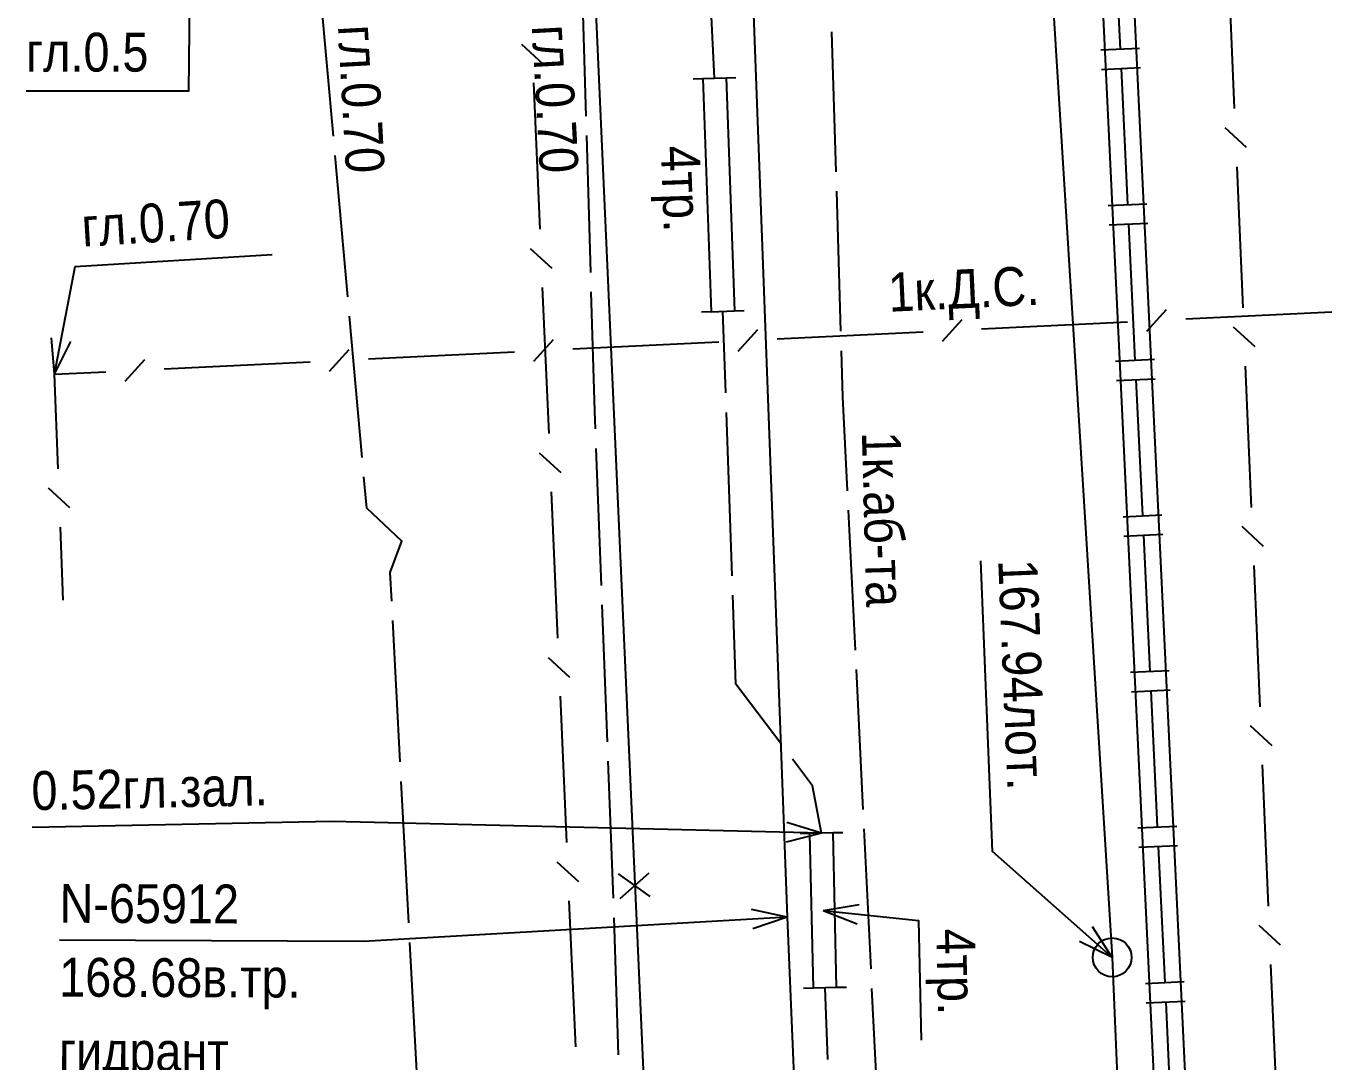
# Model space of a CAD drawing. Header units: metres. Extents: x -3947 to -3704, y 4976 to 6609.
# Drawn here: x -3904.97 to -3871.37, y 6333.95 to 6360.59 of the extents above; entities that cross this region are included whole.
import ezdxf
from ezdxf.enums import TextEntityAlignment as Align

# ---------------------------------------------------------------- set-up
doc = ezdxf.new("R2010")
doc.units = ezdxf.units.M
doc.header["$MEASUREMENT"] = 0
for name, color, linetype, lineweight in [('Водопровод', 7, 'Continuous', 25), ('Водосток', 7, 'Continuous', 25), ('Газопровод', 7, 'Continuous', 25), ('Кабели', 7, 'Continuous', 25), ('Кабель защиты', 7, 'Continuous', 25), ('Кабель связи', 7, 'Continuous', 25), ('Кабель электрический', 7, 'Continuous', 25)]:
    doc.layers.add(name, color=color, linetype=linetype, lineweight=lineweight)
doc.styles.add('Style-RUSSIAN_1251', font='RUSSIAN_1251.shx')
doc.styles.add('Style-RUSSIAN_1251 I 0.00000', font='RUSSIAN_1251.shx')

msp = doc.modelspace()

# ---------------------------------------------------------------- linework, layer by layer
at = {"layer": 'Водопровод', "linetype": 'Continuous'}
for p, q in [((-3886.499, 6367.562), (-3885.386, 6337.67)), ((-3890.305, 6360.949), (-3888.759, 6326.375)), ((-3888.911, 6338.201), (-3889.721, 6338.787)), ((-3888.94, 6338.8), (-3889.69, 6338.138)), ((-3885.386, 6337.67), (-3886.299, 6337.868)), ((-3885.386, 6337.67), (-3886.27, 6337.369)), ((-3885.386, 6337.67), (-3884.247, 6310.588))]:
    msp.add_line(p, q, dxfattribs=at)
at = {"layer": 'Водопровод', "linetype": 'Continuous', "flags": 128}
msp.add_lwpolyline([(-3885.386, 6337.67), (-3896.286, 6337.041), (-3904.109, 6337.076)], dxfattribs=at)
at = {"layer": 'Водосток', "linetype": 'Continuous'}
for p, q in [((-3879.647, 6378.845), (-3877.021, 6336.634)), ((-3877.021, 6336.634), (-3877.53, 6337.418)), ((-3877.021, 6336.634), (-3877.861, 6337.043)), ((-3877.021, 6336.634), (-3876.109, 6315.202))]:
    msp.add_line(p, q, dxfattribs=at)
at = {"layer": 'Водосток', "linetype": 'Continuous', "flags": 128}
msp.add_lwpolyline([(-3877.021, 6336.634), (-3880.099, 6339.354), (-3880.403, 6346.832)], dxfattribs=at)
at = {"layer": 'Водосток', "linetype": 'Continuous'}
msp.add_arc((-3877.021, 6336.634), 0.5, 0, 360, dxfattribs=at)
at = {"layer": 'Газопровод', "linetype": 'Continuous'}
for p, q in [((-3876.985, 6363.502), (-3876.817, 6359.999)), ((-3877.316, 6359.976), (-3876.318, 6360.023)), ((-3877.292, 6359.476), (-3876.294, 6359.524)), ((-3876.793, 6359.5), (-3876.625, 6355.997)), ((-3877.125, 6355.973), (-3876.126, 6356.021)), ((-3877.101, 6355.474), (-3876.102, 6355.522)), ((-3876.602, 6355.498), (-3876.434, 6351.995)), ((-3876.933, 6351.971), (-3875.934, 6352.019)), ((-3876.909, 6351.472), (-3875.911, 6351.519)), ((-3876.41, 6351.495), (-3876.242, 6347.993)), ((-3876.742, 6347.969), (-3875.743, 6348.017)), ((-3876.718, 6347.469), (-3875.719, 6347.517)), ((-3876.218, 6347.493), (-3876.051, 6343.99)), ((-3876.55, 6343.967), (-3875.551, 6344.014)), ((-3876.526, 6343.467), (-3875.528, 6343.515)), ((-3876.027, 6343.491), (-3875.859, 6339.988)), ((-3876.359, 6339.964), (-3875.36, 6340.012)), ((-3876.335, 6339.465), (-3875.336, 6339.513)), ((-3875.835, 6339.489), (-3875.668, 6335.986)), ((-3876.167, 6335.962), (-3875.168, 6336.01)), ((-3876.143, 6335.463), (-3875.144, 6335.51)), ((-3875.644, 6335.486), (-3875.476, 6331.984))]:
    msp.add_line(p, q, dxfattribs=at)
at = {"layer": 'Газопровод', "linetype": 'Continuous', "flags": 128}
msp.add_lwpolyline([(-3878.016, 6393.789), (-3872.987, 6288.345), (-3873.787, 6288.307), (-3878.816, 6393.751), (-3878.016, 6393.789)], dxfattribs=at)
at = {"layer": 'Кабели', "linetype": 'Continuous'}
for p, q in [((-3884.244, 6360.445), (-3884.134, 6356.842)), ((-3884.118, 6356.342), (-3884.008, 6352.739)), ((-3883.813, 6348.138), (-3883.637, 6344.537)), ((-3883.612, 6344.038), (-3883.436, 6340.437)), ((-3883.411, 6339.938), (-3883.234, 6336.337)), ((-3883.21, 6335.838), (-3883.033, 6332.237))]:
    msp.add_line(p, q, dxfattribs=at)
at = {"layer": 'Кабели', "linetype": 'Continuous', "flags": 128}
msp.add_lwpolyline([(-3883.993, 6352.239), (-3883.956, 6351.052), (-3883.838, 6348.637)], dxfattribs=at)
at = {"layer": 'Кабель защиты', "linetype": 'Continuous', "flags": 128}
msp.add_lwpolyline([(-3900.737, 6363.608), (-3900.785, 6358.918), (-3904.966, 6358.918)], dxfattribs=at)
at = {"layer": 'Кабель связи', "linetype": 'Continuous'}
for p, q in [((-3873.87, 6358.466), (-3874.024, 6362.095)), ((-3892.221, 6360.128), (-3891.669, 6359.622)), ((-3891.912, 6359.126), (-3891.749, 6355.366)), ((-3873.562, 6357.463), (-3874.114, 6357.97)), ((-3873.652, 6353.338), (-3873.806, 6356.967)), ((-3891.993, 6354.87), (-3891.44, 6354.363)), ((-3891.684, 6353.867), (-3891.52, 6350.107)), ((-3876.127, 6352.741), (-3875.624, 6353.297)), ((-3875.126, 6353.056), (-3871.367, 6353.239)), ((-3881.384, 6352.485), (-3880.881, 6353.04)), ((-3880.384, 6352.799), (-3876.625, 6352.983)), ((-3904.233, 6351.636), (-3904.309, 6352.567)), ((-3891.899, 6351.972), (-3891.395, 6352.527)), ((-3886.642, 6352.229), (-3886.138, 6352.784)), ((-3885.641, 6352.543), (-3881.882, 6352.726)), ((-3873.344, 6352.335), (-3873.896, 6352.842)), ((-3904.233, 6351.636), (-3903.818, 6352.473)), ((-3897.156, 6351.716), (-3896.653, 6352.271)), ((-3896.155, 6352.03), (-3892.396, 6352.213)), ((-3890.898, 6352.286), (-3887.139, 6352.47)), ((-3902.414, 6351.459), (-3901.91, 6352.015)), ((-3901.413, 6351.774), (-3897.654, 6351.957)), ((-3873.434, 6348.21), (-3873.588, 6351.839)), ((-3891.764, 6349.611), (-3891.211, 6349.104)), ((-3903.837, 6348.194), (-3904.387, 6348.703)), ((-3891.455, 6348.608), (-3891.292, 6344.848)), ((-3904.012, 6345.819), (-3904.083, 6347.699)), ((-3873.126, 6347.207), (-3873.678, 6347.714)), ((-3873.216, 6343.082), (-3873.37, 6346.711)), ((-3891.535, 6344.352), (-3890.983, 6343.846)), ((-3891.227, 6343.35), (-3891.063, 6339.59)), ((-3872.908, 6342.079), (-3873.46, 6342.586)), ((-3872.998, 6337.954), (-3873.152, 6341.583)), ((-3891.307, 6339.094), (-3890.754, 6338.587)), ((-3890.998, 6338.091), (-3890.834, 6334.331)), ((-3872.69, 6336.951), (-3873.242, 6337.458)), ((-3872.78, 6332.826), (-3872.934, 6336.455))]:
    msp.add_line(p, q, dxfattribs=at)
at = {"layer": 'Кабель связи', "linetype": 'Continuous', "flags": 128}
for points in [[(-3904.233, 6351.636), (-3903.703, 6354.402), (-3898.632, 6354.711)], [(-3904.14, 6349.198), (-3904.233, 6351.636), (-3902.911, 6351.7)]]:
    msp.add_lwpolyline(points, dxfattribs=at)
at = {"layer": 'Кабель электрический', "linetype": 'Continuous'}
for p, q in [((-3887.252, 6359.25), (-3887.366, 6361.648)), ((-3897.058, 6357.755), (-3897.384, 6361.386)), ((-3887.552, 6359.24), (-3886.952, 6359.261)), ((-3886.952, 6359.261), (-3886.702, 6359.27)), ((-3887.802, 6359.231), (-3887.552, 6359.24)), ((-3890.438, 6354.251), (-3890.542, 6357.776)), ((-3896.688, 6353.625), (-3897.014, 6357.257)), ((-3887.589, 6353.235), (-3887.339, 6353.244)), ((-3887.34, 6353.243), (-3886.74, 6353.265)), ((-3886.965, 6351.153), (-3887.04, 6353.254)), ((-3886.74, 6353.265), (-3886.49, 6353.274)), ((-3896.318, 6349.496), (-3896.644, 6353.127)), ((-3886.799, 6346.452), (-3886.948, 6350.654)), ((-3890.16, 6346.202), (-3890.296, 6349.726)), ((-3890.005, 6342.179), (-3890.141, 6345.703)), ((-3895.338, 6341.66), (-3895.533, 6345.301)), ((-3889.85, 6338.155), (-3889.986, 6341.679)), ((-3895.117, 6337.52), (-3895.312, 6341.161)), ((-3884.5, 6339.83), (-3885.394, 6340.101)), ((-3884.5, 6339.83), (-3885.406, 6339.601)), ((-3884.8, 6339.823), (-3885.05, 6339.817)), ((-3884.2, 6339.837), (-3884.8, 6339.823)), ((-3883.95, 6339.842), (-3884.2, 6339.837)), ((-3884.455, 6337.84), (-3883.534, 6337.993)), ((-3884.455, 6337.84), (-3883.586, 6337.496)), ((-3889.72, 6334.13), (-3889.831, 6337.655)), ((-3894.896, 6333.38), (-3895.091, 6337.021)), ((-3884.71, 6335.843), (-3884.96, 6335.837)), ((-3884.11, 6335.857), (-3884.71, 6335.843)), ((-3884.41, 6335.85), (-3884.348, 6334.007)), ((-3883.86, 6335.862), (-3884.11, 6335.857))]:
    msp.add_line(p, q, dxfattribs=at)
at = {"layer": 'Кабель электрический', "linetype": 'Continuous', "flags": 128}
for points in [[(-3890.557, 6358.276), (-3890.634, 6360.885), (-3890.668, 6361.801)], [(-3886.952, 6359.261), (-3886.74, 6353.265)], [(-3887.552, 6359.24), (-3887.34, 6353.243)], [(-3890.315, 6350.226), (-3890.333, 6350.681), (-3890.423, 6353.751)], [(-3895.559, 6345.8), (-3895.599, 6346.532), (-3895.297, 6347.337), (-3896.201, 6348.191), (-3896.274, 6348.998)], [(-3885.55, 6342.136), (-3886.7, 6343.66), (-3886.781, 6345.953)], [(-3884.5, 6339.83), (-3884.73, 6341.05), (-3885.248, 6341.737)], [(-3884.5, 6339.83), (-3897.095, 6340.129), (-3904.81, 6339.971)], [(-3884.71, 6335.843), (-3884.8, 6339.823)], [(-3884.11, 6335.857), (-3884.2, 6339.837)], [(-3884.455, 6337.84), (-3882.004, 6337.58), (-3881.935, 6334.504)]]:
    msp.add_lwpolyline(points, dxfattribs=at)

# ---------------------------------------------------------------- texts
at = {"layer": 'Водопровод', "linetype": 'Continuous', "style": 'Style-RUSSIAN_1251', "width": 0.899998}
for s, p in [('N-65912', (-3904.102, 6338.526)), ('168.68в.тр.', (-3904.111, 6336.626)), ('гидрант', (-3904.119, 6334.726))]:
    msp.add_text(s, height=1, rotation=359.7417, dxfattribs=at).set_placement(p, align=Align.TOP_LEFT)
at = {"layer": 'Водосток', "linetype": 'Continuous', "style": 'Style-RUSSIAN_1251', "width": 0.899998}
msp.add_text('167.94лот.', height=1, rotation=272.3308, dxfattribs=at).set_placement((-3878.954, 6346.891), align=Align.TOP_LEFT)
at = {"layer": 'Кабели', "linetype": 'Continuous', "style": 'Style-RUSSIAN_1251', "width": 0.899998}
msp.add_text('1к.аб-та', height=1, rotation=271.4836, dxfattribs=at).set_placement((-3883.462, 6350.147))
at = {"layer": 'Кабель защиты', "linetype": 'Continuous', "style": 'Style-RUSSIAN_1251', "width": 0.9}
msp.add_text('гл.0.5', height=1, dxfattribs=at).set_placement((-3904.966, 6360.418), align=Align.TOP_LEFT)
at = {"layer": 'Кабель связи', "linetype": 'Continuous', "style": 'Style-RUSSIAN_1251', "width": 0.9}
msp.add_text('гл.0.70', height=1, rotation=3.4911, dxfattribs=at).set_placement((-3903.57, 6355.913), align=Align.TOP_LEFT)
at = {"layer": 'Кабель связи', "linetype": 'Continuous', "style": 'Style-RUSSIAN_1251', "width": 0.899998}
msp.add_text('1к.Д.С.', height=1, rotation=2.7222, dxfattribs=at).set_placement((-3882.759, 6353.24))
at = {"layer": 'Кабель электрический', "linetype": 'Continuous', "width": 0.9}
for s, rotation, style, p in [('гл.0.70', 273.1499, 'Style-RUSSIAN_1251', (-3896.943, 6360.594)), ('гл.0.70', 273.1499, 'Style-RUSSIAN_1251', (-3891.955, 6360.594)), ('4тр.', 272.0279, 'Style-RUSSIAN_1251 I 0.00000', (-3888.634, 6357.5))]:
    msp.add_text(s, height=1, rotation=rotation, dxfattribs=dict(at, style=style)).set_placement(p)
at = {"layer": 'Кабель электрический', "linetype": 'Continuous', "style": 'Style-RUSSIAN_1251', "width": 0.9}
for s, rotation, p in [('0.52гл.зал.', 1.1766, (-3904.839, 6341.42)), ('4тр.', 271.2954, (-3880.55, 6337.387))]:
    msp.add_text(s, height=1, rotation=rotation, dxfattribs=at).set_placement(p, align=Align.TOP_LEFT)

doc.saveas('drawing.dxf')
